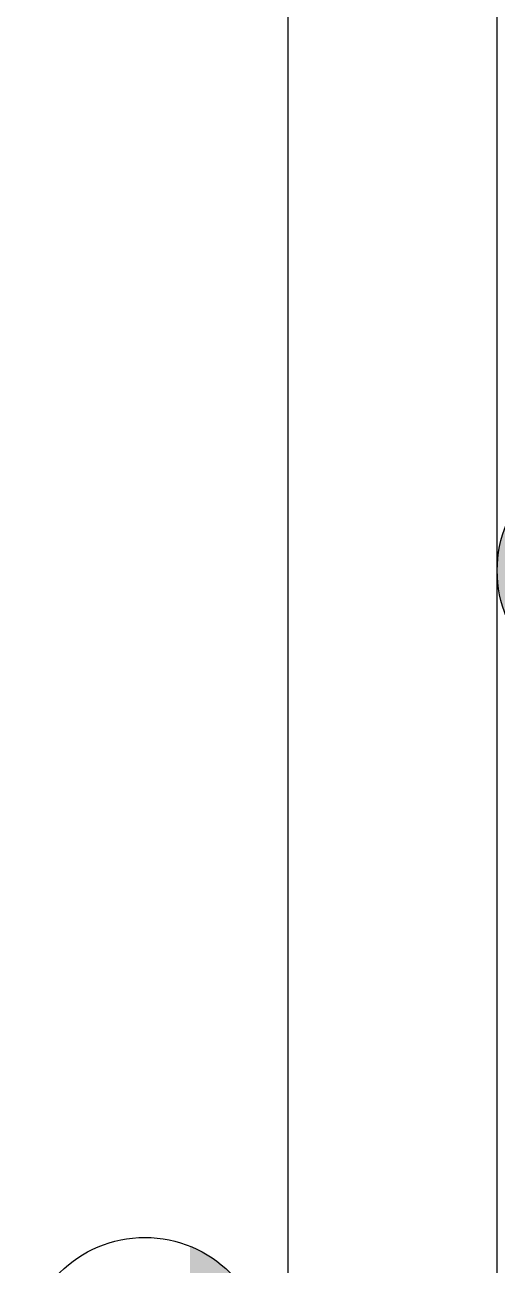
# Model space of a CAD drawing. Header units: inches. Extents: x -63256 to 33689, y -34490 to 100230.
# Drawn here: x 1888 to 2340, y -19430 to -18243 of the extents above; entities that cross this region are included whole.
import ezdxf

# ---------------------------------------------------------------- set-up
doc = ezdxf.new("R2010")
doc.units = ezdxf.units.IN
doc.header["$LTSCALE"] = 100
doc.header["$MEASUREMENT"] = 0
for name, color, linetype in [('07-DIM WAL', 5, 'Continuous'), ('도면층2', 2, 'Continuous'), ('설비', 140, 'Continuous')]:
    doc.layers.add(name, color=color, linetype=linetype)

# ---------------------------------------------------------------- blocks, each defined once
blk = doc.blocks.new('dfdadfs')
at = {"layer": '도면층2'}
for p, q in [((-23460.3, -120782.5), (-23460.3, -117092.5)), ((-23660.3, -120582.5), (-23660.3, -117292.5))]:
    blk.add_line(p, q, dxfattribs=at)
blk = doc.blocks.new('hfgafgf')
at = {"layer": '07-DIM WAL'}
blk.add_blockref('dfdadfs', (25800, 0), dxfattribs=at)
blk = doc.blocks.new('egoo')
at = {"layer": '설비'}
h = blk.add_hatch(color=140, dxfattribs=at)
edge = h.paths.add_edge_path()
edge.add_arc((1015645.3, 443433.7), 22.3, 0, 360)
h = blk.add_hatch(color=140, dxfattribs=at)
edge = h.paths.add_edge_path()
edge.add_arc((1015747.7, 443433.7), 22.3, 0, 360)
h = blk.add_hatch(color=140, dxfattribs=at)
edge = h.paths.add_edge_path()
edge.add_line((1015826.3, 443329.1), (1015566.6, 443329.1))
edge.add_ellipse((1015696.5, 443381.5), major_axis=(99, 99), ratio=1, start_angle=156.9578, end_angle=293.0422)
at = {"layer": '설비', "color": 140}
for centre, radius in [((1015696.5, 443381.5), 140), ((1015645.3, 443433.7), 22.3), ((1015747.7, 443433.7), 22.3)]:
    blk.add_circle(centre, radius, dxfattribs=at)

msp = doc.modelspace()

# ---------------------------------------------------------------- block references
at = {"layer": '07-DIM WAL'}
msp.add_blockref('hfgafgf', (0, 100000), dxfattribs=at)
at = {"layer": '설비', "color": 140, "xscale": 0.8214285869294655, "yscale": 0.8214285869294655, "zscale": 0.8214285869294655}
for p, rotation in [((-361751.5, 815557.2), 270), ((366208.8, -853840.3), 90)]:
    msp.add_blockref('egoo', p, dxfattribs=dict(at, rotation=rotation))

doc.saveas('drawing.dxf')
